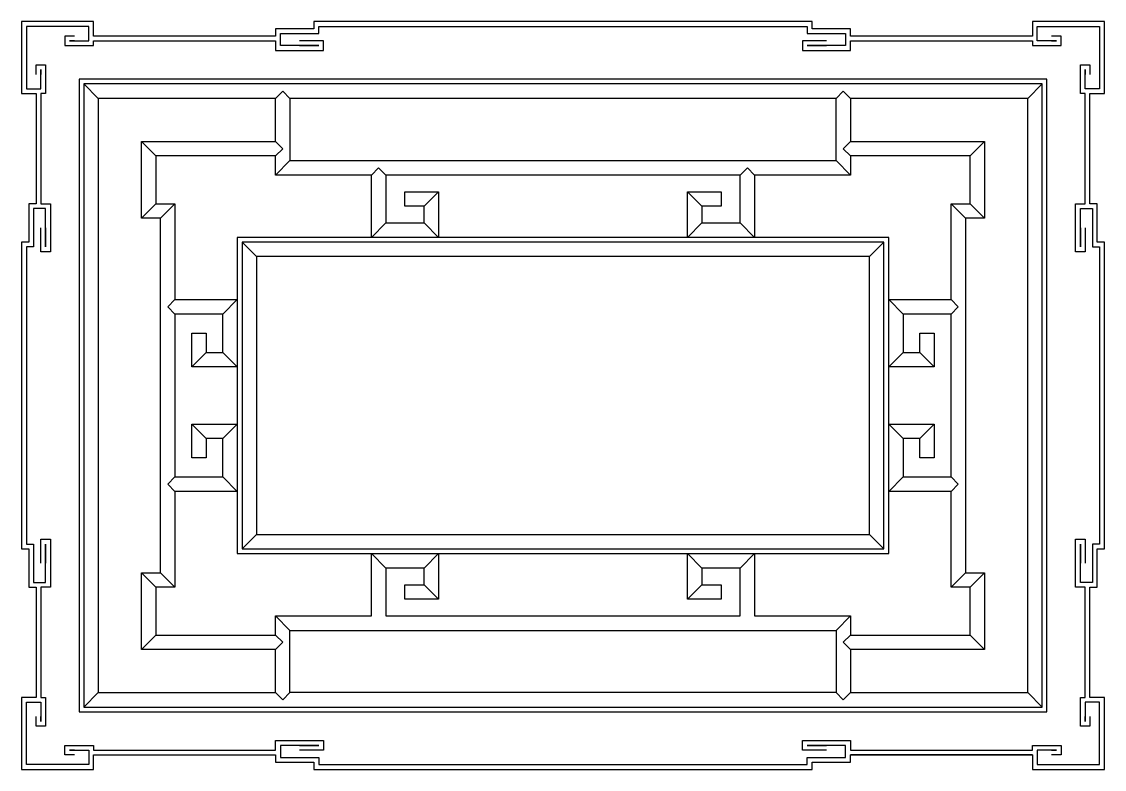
# Model space of a CAD drawing. Header units: metres. Extents: x 336 to 2596, y 713 to 2273.
import ezdxf

# ---------------------------------------------------------------- set-up
doc = ezdxf.new("R2010")
doc.units = ezdxf.units.M
for name, color, linetype in [('3', 3, 'Continuous'), ('4', 4, 'Continuous'), ('7', 7, 'Continuous')]:
    doc.layers.add(name, color=color, linetype=linetype)

# ---------------------------------------------------------------- blocks, each defined once
blk = doc.blocks.new('窗-014')
at = {"layer": '3'}
for p, q in [((160, 1400), (130, 1430)), ((2100, 1400), (2130, 1430)), ((250, 1310), (280, 1280)), ((2010, 1310), (1980, 1280)), ((560, 1270), (530, 1240)), ((1700, 1270), (1730, 1240)), ((840, 1175), (870, 1205)), ((1420, 1175), (1390, 1205)), ((280, 1180), (250, 1150)), ((320, 1180), (290, 1150)), ((1940, 1180), (1970, 1150)), ((1980, 1180), (2010, 1150)), ((760, 1140), (730, 1110)), ((840, 1140), (870, 1110)), ((1420, 1140), (1390, 1110)), ((1500, 1140), (1530, 1110)), ((460, 1100), (490, 1070)), ((1800, 1100), (1770, 1070)), ((420, 950), (450, 980)), ((1840, 950), (1810, 980)), ((385, 870), (355, 840)), ((420, 870), (450, 840)), ((1840, 870), (1810, 840)), ((1875, 870), (1905, 840)), ((385, 690), (355, 720)), ((420, 690), (450, 720)), ((1840, 690), (1810, 720)), ((1875, 690), (1905, 720)), ((420, 610), (450, 580)), ((1840, 610), (1810, 580)), ((490, 490), (460, 460)), ((1770, 490), (1800, 460)), ((760, 420), (730, 450)), ((840, 420), (870, 450)), ((1420, 420), (1390, 450)), ((1500, 420), (1530, 450)), ((280, 380), (250, 410)), ((320, 380), (290, 410)), ((1940, 380), (1970, 410)), ((1980, 380), (2010, 410)), ((840, 385), (870, 355)), ((1420, 385), (1390, 355)), ((560, 290), (530, 320)), ((1700, 290), (1730, 320)), ((280, 280), (250, 250)), ((1980, 280), (2010, 250)), ((160, 160), (130, 130)), ((2100, 160), (2130, 130))]:
    blk.add_line(p, q, dxfattribs=at)
for points in [[(110, 1520), (100, 1520), (100, 1520), (140, 1520), (140, 1550), (10, 1550), (10, 1420), (40, 1420), (40, 1460), (40, 1460), (40, 1450)], [(580, 1510), (620, 1510), (620, 1510), (540, 1510), (540, 1535), (620, 1535), (620, 1550), (1640, 1550), (1640, 1535), (1720, 1535), (1720, 1510), (1640, 1510), (1640, 1510), (1680, 1510)], [(2150, 1520), (2160, 1520), (2160, 1520), (2120, 1520), (2120, 1550), (2250, 1550), (2250, 1420), (2220, 1420), (2220, 1460), (2220, 1460), (2220, 1450)], [(110, 1530), (90, 1530), (90, 1510), (150, 1510), (150, 1520), (530, 1520), (530, 1500), (630, 1500), (630, 1520), (580, 1520)], [(1680, 1520), (1630, 1520), (1630, 1500), (1730, 1500), (1730, 1520), (2110, 1520), (2110, 1510), (2170, 1510), (2170, 1530), (2150, 1530)], [(30, 1450), (30, 1470), (50, 1470), (50, 1410), (40, 1410), (40, 1180), (60, 1180), (60, 1080), (40, 1080), (40, 1130)], [(2220, 1130), (2220, 1080), (2200, 1080), (2200, 1180), (2220, 1180), (2220, 1410), (2210, 1410), (2210, 1470), (2230, 1470), (2230, 1450)], [(530, 1400), (545, 1415), (560, 1400)], [(1730, 1400), (1715, 1415), (1700, 1400)], [(530, 1310), (545, 1295), (530, 1280)], [(1730, 1310), (1715, 1295), (1730, 1280)], [(730, 1240), (745, 1255), (760, 1240)], [(1530, 1240), (1515, 1255), (1500, 1240)], [(50, 1130), (50, 1090), (50, 1090), (50, 1170), (25, 1170), (25, 1090), (10, 1090), (10, 470), (25, 470), (25, 390), (50, 390), (50, 470), (50, 470), (50, 430)], [(2210, 1130), (2210, 1090), (2210, 1090), (2210, 1170), (2235, 1170), (2235, 1090), (2250, 1090), (2250, 470), (2235, 470), (2235, 390), (2210, 390), (2210, 470), (2210, 470), (2210, 430)], [(320, 980), (305, 965), (320, 950)], [(1940, 980), (1955, 965), (1940, 950)], [(320, 610), (305, 595), (320, 580)], [(1940, 610), (1955, 595), (1940, 580)], [(40, 430), (40, 480), (60, 480), (60, 380), (40, 380), (40, 150), (50, 150), (50, 90), (30, 90), (30, 110)], [(2230, 110), (2230, 90), (2210, 90), (2210, 150), (2220, 150), (2220, 380), (2200, 380), (2200, 480), (2220, 480), (2220, 430)], [(530, 250), (545, 265), (530, 280)], [(1730, 250), (1715, 265), (1730, 280)], [(530, 160), (545, 145), (560, 160)], [(1730, 160), (1715, 145), (1700, 160)], [(110, 40), (100, 40), (100, 40), (140, 40), (140, 10), (10, 10), (10, 140), (40, 140), (40, 100), (40, 100), (40, 110)], [(2150, 40), (2160, 40), (2160, 40), (2120, 40), (2120, 10), (2250, 10), (2250, 140), (2220, 140), (2220, 100), (2220, 100), (2220, 110)], [(110, 30), (90, 30), (90, 50), (150, 50), (150, 40), (530, 40), (530, 60), (630, 60), (630, 40), (580, 40)], [(580, 50), (620, 50), (620, 50), (540, 50), (540, 25), (620, 25), (620, 10), (1640, 10), (1640, 25), (1720, 25), (1720, 50), (1640, 50), (1640, 50), (1680, 50)], [(1680, 40), (1630, 40), (1630, 60), (1730, 60), (1730, 40), (2110, 40), (2110, 50), (2170, 50), (2170, 30), (2150, 30)]]:
    blk.add_lwpolyline(points, dxfattribs=at)
for points in [[(120, 120), (2140, 120), (2140, 1440), (120, 1440)], [(250, 410), (290, 410), (290, 1150), (250, 1150), (250, 1310), (530, 1310), (530, 1400), (160, 1400), (160, 160), (530, 160), (530, 250), (250, 250)], [(1700, 1400), (560, 1400), (560, 1270), (1700, 1270)], [(1730, 250), (1730, 160), (2100, 160), (2100, 1400), (1730, 1400), (1730, 1310), (2010, 1310), (2010, 1150), (1970, 1150), (1970, 410), (2010, 410), (2010, 250)], [(280, 280), (530, 280), (530, 320), (730, 320), (730, 450), (870, 450), (870, 355), (800, 355), (800, 385), (840, 385), (840, 420), (760, 420), (760, 320), (1500, 320), (1500, 420), (1420, 420), (1420, 385), (1460, 385), (1460, 355), (1390, 355), (1390, 450), (1530, 450), (1530, 320), (1730, 320), (1730, 280), (1980, 280), (1980, 380), (1940, 380), (1940, 580), (1810, 580), (1810, 720), (1905, 720), (1905, 650), (1875, 650), (1875, 690), (1840, 690), (1840, 610), (1940, 610), (1940, 950), (1840, 950), (1840, 870), (1875, 870), (1875, 910), (1905, 910), (1905, 840), (1810, 840), (1810, 980), (1940, 980), (1940, 1180), (1980, 1180), (1980, 1280), (1730, 1280), (1730, 1240), (1530, 1240), (1530, 1110), (1390, 1110), (1390, 1205), (1460, 1205), (1460, 1175), (1420, 1175), (1420, 1140), (1500, 1140), (1500, 1240), (760, 1240), (760, 1140), (840, 1140), (840, 1175), (800, 1175), (800, 1205), (870, 1205), (870, 1110), (730, 1110), (730, 1240), (530, 1240), (530, 1280), (280, 1280), (280, 1180), (320, 1180), (320, 980), (450, 980), (450, 840), (355, 840), (355, 910), (385, 910), (385, 870), (420, 870), (420, 950), (320, 950), (320, 610), (420, 610), (420, 690), (385, 690), (385, 650), (355, 650), (355, 720), (450, 720), (450, 580), (320, 580), (320, 380), (280, 380)], [(450, 450), (1810, 450), (1810, 1110), (450, 1110)], [(460, 460), (1800, 460), (1800, 1100), (460, 1100)], [(1700, 160), (560, 160), (560, 290), (1700, 290)]]:
    blk.add_lwpolyline(points, close=True, dxfattribs=at)
at = {"layer": '4'}
blk.add_lwpolyline([(2110, 30), (1730, 30), (2110, 30), (2110, 0), (2260, 0), (2260, 150), (2230, 150), (2230, 380), (2245, 380), (2245, 460), (2260, 460), (2260, 1100), (2245, 1100), (2245, 1180), (2230, 1180), (2230, 1410), (2260, 1410), (2260, 1560), (2110, 1560), (2110, 1530), (1730, 1530), (1730, 1545), (1650, 1545), (1650, 1560), (610, 1560), (610, 1545), (530, 1545), (530, 1530), (150, 1530), (150, 1560), (0, 1560), (0, 1410), (30, 1410), (30, 1180), (15, 1180), (15, 1100), (0, 1100), (0, 460), (15, 460), (15, 380), (30, 380), (30, 150), (0, 150), (0, 0), (150, 0), (150, 30), (530, 30), (530, 15), (610, 15), (610, 0), (1650, 0), (1650, 15), (1730, 15), (1730, 30)], dxfattribs=at)
blk.add_lwpolyline([(130, 130), (2130, 130), (2130, 1430), (130, 1430)], close=True, dxfattribs=at)
at = {"layer": '7'}
blk.add_lwpolyline([(490, 490), (1770, 490), (1770, 1070), (490, 1070)], close=True, dxfattribs=at)

msp = doc.modelspace()

# ---------------------------------------------------------------- block references
at = {"layer": '3'}
msp.add_blockref('窗-014', (336.27, 712.66), dxfattribs=at)

doc.saveas('drawing.dxf')
